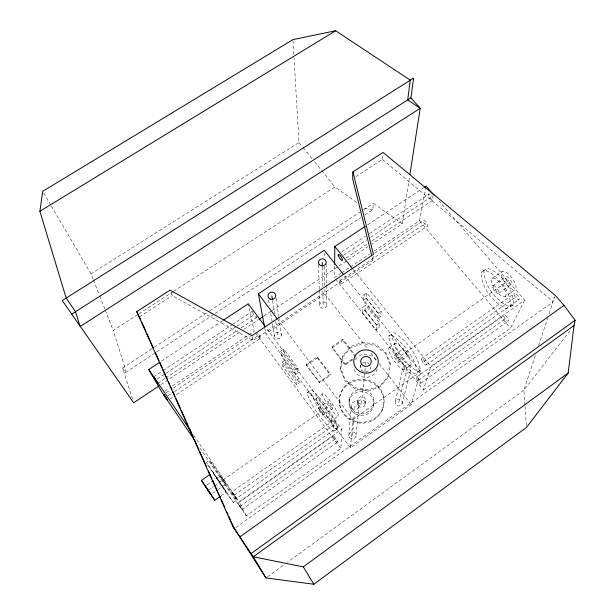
<?xml version="1.0" encoding="UTF-8"?>
<svg xmlns="http://www.w3.org/2000/svg" width="615" height="615" viewBox="0 0 615 615"><rect width="100%" height="100%" fill="white"/><g stroke="black" fill="none" stroke-linecap="round" stroke-linejoin="round"><path stroke-width="0.46" stroke-dasharray="3.08 2.31" d="M510.619 306.916C511.196 291.841 498.534 275.435 484.743 270.077L481.076 272.376C481.345 287.751 492.815 302.618 506.637 308.776L513.51 304.879C514.178 289.803 501.463 273.352 487.641 268.071L481.076 272.376M352.887 359.675L345.077 365.072L331.931 347.906L331.939 346.768L342.863 339.288L355.524 355.662M334.622 266.264L334.514 277.557L340.864 273.306M339.442 403.601L339.472 402.633M340.526 369.469L342.547 356.077L350.627 346.591L362.619 342.255L375.373 344.185L385.559 351.895L390.456 363.388L388.457 376.849L380.439 386.52L368.316 390.971L355.385 388.964L345.215 381.062L340.526 369.469L342.501 357.338L350.55 347.882L362.496 343.57L375.204 345.492L385.351 353.171L390.225 364.634M355.439 356.777L342.816 340.449L342.863 339.288M199.913 447.981L246.208 515.847L340.887 448.596L341.732 429.301L266.018 327.626M345.077 365.072L345.13 363.988L331.939 346.768M349.089 401.541L349.22 399.504M348.82 435.72L351.011 406.046M344.5 275.743L420.737 371.621L411.174 404.655L350.504 447.828L352.902 419.468L277.972 319.846M362.166 312.474L362.596 307.392L365.548 305.386L379.616 323.098L378.955 328.003L376.026 330.009L362.166 312.474L365.079 310.49L365.548 305.386M363.196 300.397L363.657 294.977L366.701 292.917L381.246 311.129L380.539 316.356L377.518 318.424L363.196 300.397L366.202 298.36L366.701 292.917M352.433 435.366L355.055 405.654M364.81 214.919L372.805 209.654L373.374 203.281L402.225 223.783L371.852 244.024M360.19 367.555L360.459 364.749M357.507 402.863L357.799 399.85M355.839 176.636L382.376 159.439L382.899 154.181M170.993 292.479L172.269 295.592L253.111 340.587L372.844 260.283L373.259 256.071M356.047 435.013L359.099 405.262M361.366 403.463L365.302 367.693M365.61 364.941L365.994 361.436M365.233 404.07L365.61 401.072M376.026 330.009L376.657 325.135L362.596 307.392M377.518 318.424L378.187 313.22L363.657 294.977M373.682 405.393L373.989 403.379M402.225 223.783L409.605 176.451M382.138 410.305A22.325 21.487 11.1 0 0 358.891 380.224A22.325 21.487 11.1 0 0 343.808 414.318A22.325 21.487 11.1 0 0 382.138 410.305L382.315 409.359A22.401 21.548 11 0 0 358.983 379.186A22.401 21.548 11 0 0 343.854 413.38A22.401 21.548 11 0 0 382.315 409.359M388.457 376.849L388.68 375.65L380.639 385.359L368.462 389.825L355.485 387.811L345.269 379.878L340.564 368.247M374.22 251.005L419.491 220.731L425.972 187.022M395.414 401.111L403.086 367.732M398.735 402.541L406.815 369.3M402.064 403.963A3.621 3.452 18.9 0 0 398.266 399.089A3.621 3.452 18.9 0 0 395.876 404.578A3.621 3.452 18.9 0 0 402.064 403.963L410.536 370.868A4.044 3.821 15.6 0 0 406.277 365.487A4.044 3.821 15.6 0 0 403.617 371.552A4.044 3.821 15.6 0 0 410.536 370.868M335.698 279.056L423.374 390.01L430.846 366.394L524.672 300.174L439.325 201.351M535.304 355.57L523.903 390.133L524.972 405.408M538.609 345.569L547.611 318.278M549.11 313.735L554.638 296.96M423.374 390.01L510.504 328.126L524.672 300.174M235.853 527.486L553.008 301.904L552.016 300.773L554.276 296.876M569.959 330.785L523.903 390.133L287.659 562.125M267.517 576.785L284.561 564.378M333.176 435.958L237.874 503.239L242.064 509.458L337.627 441.977M420.752 383.114L508.528 320.953M246.208 515.847L239.089 501.748L341.732 429.301M416.186 377.349L503.862 315.457M240.027 506.391L335.398 438.964M418.469 380.231L506.191 318.201M234.261 495.16L335.698 423.804M423.812 361.812L516.631 296.507M333.338 420.629L231.978 491.816L236.437 498.427L338.058 426.979M426.241 364.849L519.121 299.397M233.339 502.409L236.644 500.08L227.619 485.912L209.792 460.204L206.156 462.472L222.23 486.957L233.339 502.409L207.04 463.272M334.929 430.784L338.073 428.563C332.853 413.78 323.136 400.35 311.574 389.825L306.816 392.87C312.282 407.384 321.753 420.537 332.992 431.161L334.929 430.784C329.609 416.024 319.923 402.61 308.415 392.009L306.816 392.87M417.408 372.636L420.429 370.499C417.839 355.201 407.168 340.987 394.223 332.669L388.595 336.32C391.617 351.373 401.902 365.133 414.487 373.72L417.408 372.636C414.718 357.346 404.086 343.17 391.186 334.768L388.595 336.32M352.902 419.468L420.737 371.621M220.923 495.951L226.212 491.938L213.32 472.774L212.99 472.405L211.452 473.473M505.03 296.638A11.162 4.059 53.9 0 0 498.65 281.316A11.162 4.059 53.9 0 0 492.308 284.522A11.162 4.059 53.9 0 0 505.03 296.638L515.07 289.596A11.132 4.182 53.8 0 0 508.79 274.252A11.132 4.182 53.8 0 0 502.271 277.588A11.132 4.182 53.8 0 0 515.07 289.596M331.562 420.691A13.568 2.014 55.3 0 0 321.906 403.417A13.568 2.014 55.3 0 0 318.332 404.37A13.568 2.014 55.3 0 0 331.562 420.691L338.119 416.086A13.545 2.122 55.2 0 0 328.548 398.789A13.545 2.122 55.2 0 0 324.82 399.85A13.545 2.122 55.2 0 0 338.119 416.086M404.14 369.738A13.338 3.175 54.8 0 0 395.437 352.211A13.338 3.175 54.8 0 0 390.218 354.332A13.338 3.175 54.8 0 0 404.14 369.738L410.474 365.287A13.315 3.267 54.7 0 0 401.849 347.736A13.315 3.267 54.7 0 0 396.498 349.966A13.315 3.267 54.7 0 0 410.474 365.287M421.39 358.783L514.155 293.632M208.108 490.332L213.49 486.58M214.258 486.042L330.463 404.908M396.552 358.768L508.666 280.494M323.175 415.202A4.267 0.615 55.3 0 0 320.1 409.751A4.267 0.615 55.3 0 0 319.031 410.09A4.267 0.615 55.3 0 0 323.175 415.202L332.869 408.421A4.259 0.669 55.2 0 0 329.832 402.963A4.259 0.669 55.2 0 0 328.702 403.348A4.259 0.669 55.2 0 0 332.869 408.421M398.935 362.212A4.19 0.999 54.8 0 0 396.168 356.685A4.19 0.999 54.8 0 0 394.569 357.407A4.19 0.999 54.8 0 0 398.935 362.212L408.283 355.67A4.182 1.046 54.7 0 0 405.554 350.135A4.182 1.046 54.7 0 0 403.894 350.904A4.182 1.046 54.7 0 0 408.283 355.67M212.498 493.438L217.18 490.163M217.964 489.617L225.767 484.151L220.093 475.841L213.859 480.184M498.827 293.124L511.757 284.076M206.848 485.066L213.082 480.722M492.661 285.921L505.576 276.927M318.362 408.16L328.056 401.403M394.169 355.324L403.525 348.805M316.248 398.312L322.821 393.746M388.98 347.821L395.33 343.408M492.215 278.395L502.271 271.407M319.354 382.853L319.316 381.823L330.416 374.151L317.286 356.8L306.224 364.372L306.308 365.456L319.354 382.853L330.416 375.204L330.416 374.151M345.13 363.988L352.964 358.576M296.399 384.79L295.915 380.585L298.99 378.471L299.436 382.699L296.399 384.79L282.869 366.502L282.208 362.081L285.268 359.998L285.898 364.441L299.436 382.699M376.657 325.135L379.616 323.098M295.254 374.804L294.739 370.315L297.921 368.139L283.746 349.12L280.571 351.265L281.286 355.985L295.254 374.804L298.39 372.652L297.921 368.139M378.187 313.22L381.246 311.129M306.308 365.456L317.325 357.907L317.286 356.8M331.931 347.906L342.816 340.449M282.869 366.502L285.898 364.441M281.286 355.985L284.407 353.871L283.746 349.12M170.086 398.874L173.261 396.744M176.436 394.615L260.552 338.15A3.621 0.492 56.2 0 0 258.4 333.922M341.571 283.769L427.271 226.235A3.482 1.192 56.2 0 0 425.903 221.731A3.482 1.192 56.2 0 0 423.551 221.846A3.482 1.192 56.2 0 0 427.271 226.235M166.073 392.839L170.055 390.171M173.238 388.042L250.397 336.405M374.558 253.311L423.873 220.301M168.079 395.86L173.645 392.132M174.437 391.594L258.654 335.152M339.772 280.786L425.572 223.268M350.504 447.828L265.795 333.768L324.897 294.108L324.828 289.35M160.853 384.683L240.773 331.4M243.971 329.271L258.361 319.685M263.95 315.949L271.146 311.159M271.945 310.621L338.281 266.403M339.08 265.872L347.075 260.545M347.875 260.007L367.855 246.692M164.612 391.163L169.371 387.98M172.538 385.859L254.21 331.247L248.437 304.663M341.656 272.776L349.597 267.464M350.396 266.933L369.454 254.187M157.271 379.048L165.227 373.759M166.027 373.228L236.075 326.665M236.867 326.135L254.379 314.488M343.485 255.256L366.548 239.919M370.53 237.275L430.984 197.092M157.809 383.322L164.966 378.563M165.758 378.033L238.105 329.863M241.288 327.741L256.394 317.686M346.176 257.9L367.624 243.617M371.598 240.972L432.776 200.244A3.682 1.33 56.7 0 0 431.353 195.37A3.682 1.33 56.7 0 0 428.832 195.655A3.682 1.33 56.7 0 0 432.776 200.244M153.535 376.887L162.306 371.068M163.098 370.538L231.647 325.043M232.439 324.52L252.365 311.29A3.836 0.553 56.3 0 1 253.057 311.851M341.579 252.081L365.471 236.221M369.454 233.577L429.185 193.933M161.491 361.12L222.776 320.592M367.662 224.775L423.743 187.675M132.517 399.135L122.654 368.031L153.896 347.506M154.403 347.244L209.161 311.19M209.738 310.882L359.76 212.229M363.703 209.707L373.374 203.281M122.654 368.031L125.583 372.467L155.979 352.441M156.787 351.918L214.389 313.981M215.189 313.45L360.805 217.556M125.583 372.467L124.737 366.748L113.191 330.463L138.183 314.28M138.99 313.758L172.853 291.841M173.661 291.318L334.914 186.945L357.515 203.088M139.428 316.871L172.269 295.592M93.096 279.125L91.02 273.813L298.982 142.519L294.016 57.71M513.51 304.879L509.489 306.762C495.636 300.681 484.136 285.775 483.951 270.392M420.429 370.499L417.477 371.614C404.847 363.104 394.53 349.312 391.601 334.245M338.073 428.563L336.098 428.97C324.805 418.415 315.311 405.254 309.937 390.71M372.805 209.654L365.31 208.654L362.973 206.986M225.767 484.151L220.093 475.841M231.978 491.816L236.552 498.511M236.644 500.08L225.436 484.712L209.423 460.212M237.874 503.239L242.187 509.558M382.376 159.439L552.016 300.773M419.491 220.731L510.504 328.126M226.297 492.177L212.99 472.405M298.982 142.519L302.58 146.962M303.18 147.7L312.159 158.808M314.557 161.768L321.145 169.917M321.745 170.655L334.914 186.945M353.417 269.731L430.846 366.394M366.202 298.36L380.539 316.356M365.079 310.49L378.955 328.003M324.897 294.108L368.031 349.382M370.991 353.171L376.895 360.736M379.263 363.765L411.174 404.655M317.325 357.907L330.416 375.204M306.224 364.372L319.316 381.823M284.407 353.871L298.39 372.652M280.571 351.265L294.739 370.315M282.208 362.081L295.915 380.585M255.356 332.792L340.887 448.596M193.656 435.251L239.089 501.748M43.68 192.987L50.922 205.356M51.406 206.179L91.02 273.813M93.442 280.01L99.338 295.054M99.684 295.946L104.881 309.222M105.227 310.106L113.191 330.463M372.152 257.508L372.844 260.283M252.181 336.482L253.111 340.587M264.765 328.187L265.795 333.768M268.601 299.951L269.516 305.632M270.746 313.212L274.428 335.944M272.576 300.527L274.59 313.796M275.735 321.384L277.895 335.606M276.12 298.26L278.68 316.287M278.81 317.24L281.37 335.267A3.482 3.275 -8.9 0 1 276.419 338.611A3.482 3.275 -8.9 0 1 275.904 332.953A3.482 3.275 -8.9 0 1 281.37 335.267M525.041 406.361L526.517 427.363M293.017 40.559L293.962 56.765M318.532 264.604L319.246 289.311M319.277 290.265L319.715 305.471M322.391 267.087L322.79 287.067M322.86 290.872L323.144 305.14M324.289 253.126L324.359 257.893M324.489 266.472L324.766 285.537M326.135 263.866L326.365 284.814M326.373 285.767L326.573 304.802M256.117 316.325A3.836 0.553 56.3 0 1 255.217 316.564A3.836 0.553 56.3 0 1 252.227 311.59M260.552 338.15A3.621 0.492 56.2 0 1 257.016 333.368M377.172 369.131A12.116 11.501 8.3 0 1 364.549 377.333A12.116 11.501 8.3 0 1 353.494 366.986M355.147 359.79A12.116 11.501 8.3 0 1 366.479 354.409A12.116 11.501 8.3 0 1 376.741 361.728M370.561 366.548A5.228 4.966 8.4 0 1 364.165 371.875M363.304 371.591A5.228 4.966 8.4 0 1 360.59 365.018M362.266 363.027A5.228 4.966 8.4 0 1 368.962 363.496M339.803 279.394A3.552 0.838 56.2 0 1 341.786 283.7A3.552 0.838 56.2 0 1 338.696 280.655M333.638 421.544A4.044 0.607 55.1 0 0 337.727 427.056A4.044 0.607 55.1 0 0 335.729 422.805A4.044 0.607 55.1 0 0 333.638 421.544M333.461 436.796A3.813 0.538 55.1 0 0 337.312 442.016A3.813 0.538 55.1 0 0 335.429 438.08A3.813 0.538 55.1 0 0 333.461 436.796M351.78 407.968A4.074 3.936 10 0 0 358.791 407.268A4.074 3.936 10 0 0 354.594 401.741A4.074 3.936 10 0 0 351.78 407.968M320.346 307.031A3.452 3.206 -1.2 0 0 326.288 306.447A3.452 3.206 -1.2 0 0 322.79 301.95A3.452 3.206 -1.2 0 0 320.346 307.031M349.512 437.45A3.644 3.552 14.4 0 0 355.77 436.835A3.644 3.552 14.4 0 0 352.026 431.838A3.644 3.552 14.4 0 0 349.512 437.45M358.238 405.677A3.913 3.767 11.3 0 0 364.956 405.016A3.913 3.767 11.3 0 0 360.92 399.719A3.913 3.767 11.3 0 0 358.238 405.677M358.537 402.694A3.951 3.805 11 0 0 365.325 402.026A3.951 3.805 11 0 0 361.243 396.675A3.951 3.805 11 0 0 358.537 402.694M351.426 410.574A12.446 11.985 11.3 0 0 372.798 408.406A12.446 11.985 11.3 0 0 359.898 391.586A12.446 11.985 11.3 0 0 351.426 410.574M351.58 408.598A12.538 12.062 11.1 0 0 373.105 406.407A12.538 12.062 11.1 0 0 360.113 389.48A12.538 12.062 11.1 0 0 351.58 408.598M514.14 294.716A3.867 1.438 53.4 0 0 518.437 299.72A3.867 1.438 53.4 0 0 517.338 295.085A3.867 1.438 53.4 0 0 514.14 294.716M503.862 316.456A3.659 1.276 53.3 0 0 507.898 321.222A3.659 1.276 53.3 0 0 506.822 316.933A3.659 1.276 53.3 0 0 503.862 316.456M421.536 359.783A3.959 1.022 54.3 0 0 425.734 365.041A3.959 1.022 54.3 0 0 424.181 360.598A3.959 1.022 54.3 0 0 421.536 359.783M416.332 378.271A3.736 0.907 54.3 0 0 420.283 383.26A3.736 0.907 54.3 0 0 418.792 379.155A3.736 0.907 54.3 0 0 416.332 378.271M505.584 278.311A4.82 1.814 53.8 0 0 510.927 284.522A4.82 1.814 53.8 0 0 509.512 278.641A4.82 1.814 53.8 0 0 505.584 278.311M492.692 287.297A4.835 1.737 53.9 0 0 498.019 293.555A4.835 1.737 53.9 0 0 496.528 287.705A4.835 1.737 53.9 0 0 492.692 287.297"/><path stroke-width="0.92" d="M334.637 264.381L334.806 246.5L365.256 226.358M352.918 171.916L373.428 254.379L251.996 335.659L170.04 290.142L136.722 311.682L232.801 526.217L265.964 577.916L313.858 584.25L526.517 427.363L568.183 373.021L574.041 325.527L575.117 320.307L564.047 305.401L555.184 295.315L383.068 152.428L352.918 171.916L352.626 178.719L371.691 255.656M409.898 174.552L420.23 108.286L410.92 97.854L413.641 78.059L62.269 300.566L133.678 402.794L159.254 385.743M39.883 211.276L42.712 191.334L292.963 39.606L335.659 30.75L410.313 80.165L407.699 99.907L420.23 108.286L80.058 326.534L75.537 311.705L66.182 298.091L39.883 211.276L335.659 30.75M232.801 526.217L253.288 556.775L303.287 566.869L568.183 373.021M574.041 325.527L253.288 556.775L265.964 577.916M251.166 553.492L575.117 320.307M239.958 536.834L564.047 305.401M207.785 489.978L214.773 500.264L220.155 496.49M208.716 491.293L210.937 494.529L201.451 480.423L209.915 474.542M259.161 319.147L263.151 316.487M264.419 326.334L258.377 293.786L324.251 250.274L343.308 274.244M194.532 440.094L162.229 392.754L148.761 369.538L159.9 362.174M223.568 320.069L248.237 303.749L265.449 326.857M424.55 187.152L426.149 186.091L434.305 195.532M71.77 314.104L410.92 97.854M334.806 246.5L352.818 268.978M258.377 293.786L277.396 319.077M201.451 480.423L214.773 500.264M148.761 369.538L190.95 431.292M207.493 489.371L205.287 486.15L207.232 489.079M303.287 566.869L313.858 584.25M136.722 311.682L140.604 319.5M141.388 321.245L146.093 331.746M146.877 333.499L153.542 348.367M155.503 352.741L159.031 360.621M159.815 362.366L162.168 367.616M162.952 369.369L167.657 379.862M168.441 381.615L169.609 384.237M170.393 385.989L171.962 389.487M172.746 391.24L175.098 396.49M175.882 398.236L180.587 408.737M181.371 410.489L186.076 420.983M186.86 422.736L188.036 425.357M189.212 427.986L193.525 437.611M194.309 439.356L199.006 449.857M199.79 451.61L206.456 466.477M208.416 470.859L211.944 478.731M212.729 480.476L217.433 490.978M218.217 492.73L220.57 497.981M221.354 499.726L224.882 507.598M226.843 511.972L228.019 514.601M228.803 516.354L230.364 519.852M231.148 521.597L234.284 528.6M271.853 295.784L272.43 299.574M322.298 262.336L322.375 266.134M154.058 377.579L153.535 376.887L157.809 383.322L154.058 377.579M164.197 395.114L163.69 394.43L167.703 400.473L164.197 395.114M270.2 299.082A3.882 3.598 -8.4 0 0 275.72 295.408A3.882 3.598 -8.4 0 0 269.639 292.878A3.882 3.598 -8.4 0 0 270.2 299.082M319.185 264.404A3.836 3.513 -1.6 0 0 325.804 263.758A3.836 3.513 -1.6 0 0 321.906 258.846A3.836 3.513 -1.6 0 0 319.185 264.404M358.437 370.561A12.277 11.639 8.1 0 0 378.148 363.296A12.277 11.639 8.1 0 0 361.412 350.619A12.277 11.639 8.1 0 0 358.437 370.561M361.743 364.411A5.32 5.043 8.1 0 0 370.876 363.503A5.32 5.043 8.1 0 0 365.364 356.431A5.32 5.043 8.1 0 0 361.743 364.411M338.358 255.732A3.759 0.938 56.5 0 0 342.201 260.545A3.759 0.938 56.5 0 0 340.349 255.832A3.759 0.938 56.5 0 0 338.358 255.732"/></g></svg>
